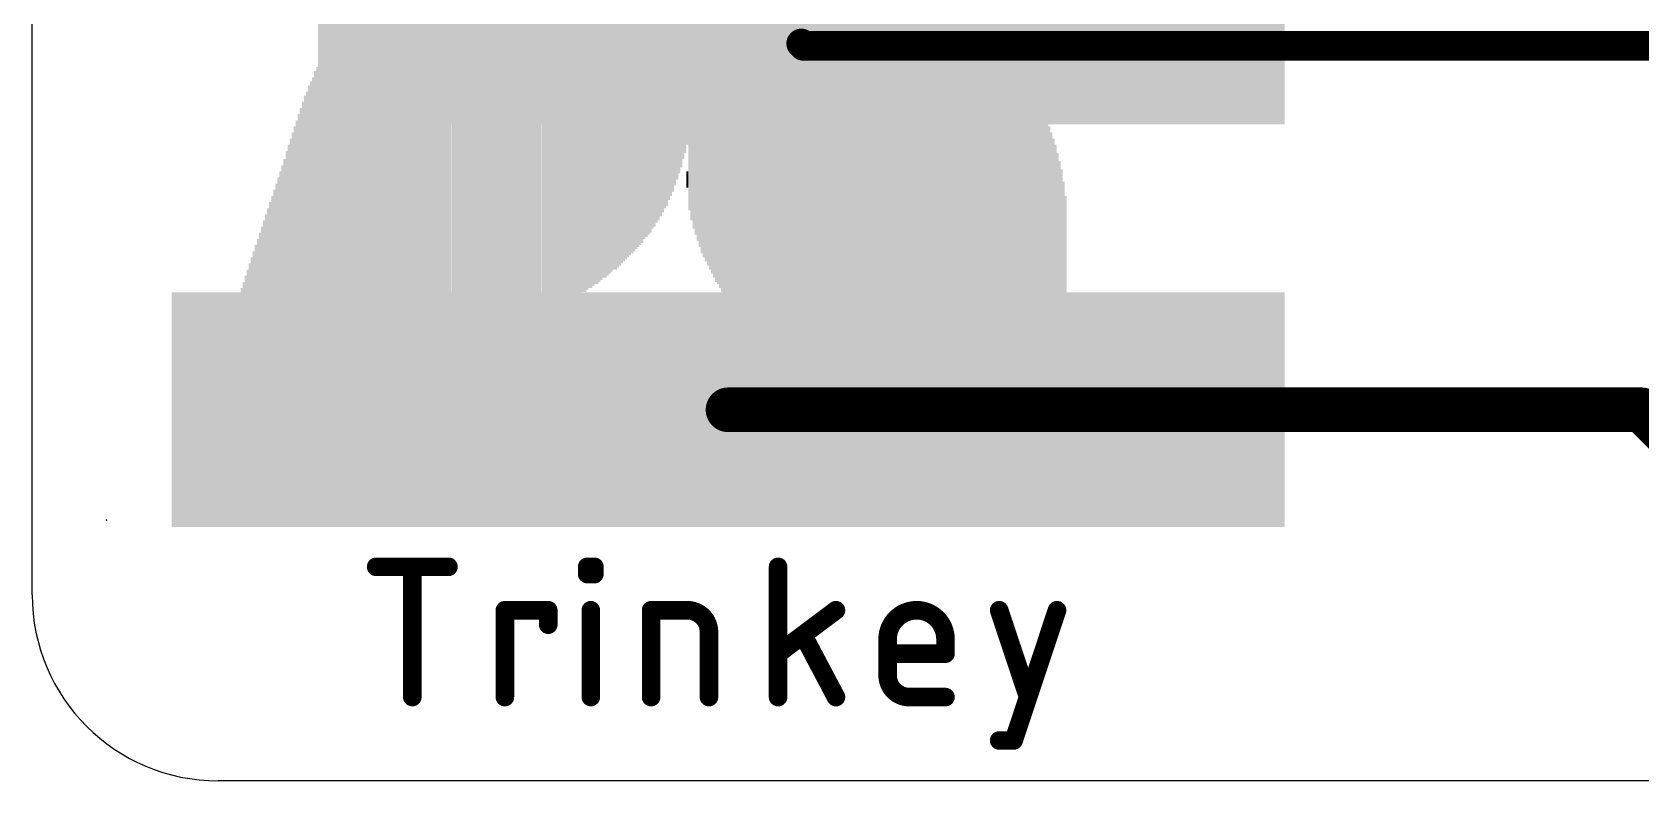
# Model space of a CAD drawing. Extents: x -5 to 27.9, y -6.2 to 6.2.
# Drawn here: x -4.95 to 6.03, y -6.03 to -0.92 of the extents above; entities that cross this region are included whole.
import ezdxf

# ---------------------------------------------------------------- set-up
doc = ezdxf.new("R2010")
doc.units = 0
for name, color, linetype in [('1', 12, 'CONTINUOUS'), ('20', 53, 'CONTINUOUS'), ('21', 40, 'CONTINUOUS'), ('22', 6, 'CONTINUOUS'), ('24', 53, 'CONTINUOUS'), ('29', 253, 'CONTINUOUS')]:
    doc.layers.add(name, color=color, linetype=linetype)

# ---------------------------------------------------------------- blocks, each defined once
blk = doc.blocks.new('RECT')
blk.add_solid([(-0.5, -0.5), (0.5, -0.5), (-0.5, 0.5), (0.5, 0.5)])

msp = doc.modelspace()

# ---------------------------------------------------------------- linework, layer by layer
at = {"layer": '1'}
for points, const_width in [([(0.316, -1.016), (0.3, -1)], 0.2032), ([(6.1595, -1.016), (0.316, -1.016)], 0.2032), ([(-0.2, -3.5), (6.04, -3.5)], 0.3048), ([(6.04, -3.5), (7.4905, -4.9505)], 0.3048)]:
    msp.add_lwpolyline(points, dxfattribs=dict(at, const_width=const_width))
for points, const_width in [([(0.3359, -0.9641, 1), (0.2641, -1.0359)], 0.1016), ([(0.316, -0.9652, 1), (0.316, -1.0668)], 0.1016), ([(0.2801, -1.0519, 1), (0.3519, -0.9801)], 0.1016), ([(-0.2, -3.4238, 1), (-0.2, -3.5762)], 0.1524), ([(6.0939, -3.4461, 1), (5.9861, -3.5539)], 0.1524), ([(6.04, -3.5762, 1), (6.04, -3.4238)], 0.1524)]:
    msp.add_lwpolyline(points, format="xyb", dxfattribs=dict(at, const_width=const_width))
at = {"layer": '20'}
for p, q in [((-4.953, -4.7625), (-4.953, 4.7625)), ((26.4755, -6.0325), (-3.683, -6.0325))]:
    msp.add_line(p, q, dxfattribs=at)
msp.add_arc((-3.683, -4.7625), 1.27, 180, 270, dxfattribs=at)
at = {"layer": '21', "const_width": 0.127}
for points in [[(-2.6035, -4.572), (-2.1096, -4.572)], [(-2.3566, -5.461), (-2.3566, -4.572)], [(-1.1621, -4.6214), (-1.1621, -4.572)], [(-1.1621, -4.572), (-1.1127, -4.572)], [(-1.1127, -4.6214), (-1.1621, -4.6214)], [(-1.1127, -4.572), (-1.1127, -4.6214)], [(0.142, -5.461), (0.142, -4.572)], [(-1.7243, -5.461), (-1.7243, -4.8683)], [(-1.7243, -4.8683), (-1.428, -4.8683)], [(-1.428, -4.8683), (-1.428, -4.9671)], [(-1.1374, -5.461), (-1.1374, -4.8683)], [(-0.7253, -5.461), (-0.7253, -4.8683)], [(-0.7253, -4.8683), (-0.4784, -4.8683)], [(0.5371, -4.8683), (0.142, -5.1647)], [(1.6521, -4.8683), (1.8497, -5.461)], [(1.7509, -5.7573), (2.0472, -4.8683)], [(-0.3302, -5.0165), (-0.3302, -5.461)], [(0.5371, -5.461), (0.3149, -5.0412)], [(0.8901, -5.3128), (0.8901, -5.0659)], [(1.2852, -5.0659), (1.2852, -5.1647)], [(1.2852, -5.1647), (0.8901, -5.1647)], [(1.2852, -5.461), (1.0383, -5.461)], [(1.6521, -5.7573), (1.7509, -5.7573)]]:
    msp.add_lwpolyline(points, dxfattribs=at)
at = {"layer": '21'}
for points, const_width in [([(-2.6035, -4.5403, 1), (-2.6035, -4.6037)], 0.0635), ([(-2.3248, -4.572, 1), (-2.3883, -4.572)], 0.0635), ([(-2.1096, -4.6037, 1), (-2.1096, -4.5403)], 0.0635), ([(-1.1621, -4.5896, 1), (-1.1621, -4.6531)], 0.0635), ([(-1.1303, -4.572, 1), (-1.1938, -4.572)], 0.0635), ([(-1.1621, -4.5403, 1), (-1.1621, -4.6037)], 0.0635), ([(-1.1938, -4.6214, 1), (-1.1303, -4.6214)], 0.0635), ([(-1.0809, -4.572, 1), (-1.1444, -4.572)], 0.0635), ([(-1.1444, -4.6214, 1), (-1.0809, -4.6214)], 0.0635), ([(-1.1127, -4.6037, 1), (-1.1127, -4.5403)], 0.0635), ([(-1.1127, -4.6531, 1), (-1.1127, -4.5896)], 0.0635), ([(0.1737, -4.572, 1), (0.1102, -4.572)], 0.0635), ([(-1.6926, -4.8683, 1), (-1.7561, -4.8683)], 0.0635), ([(-1.7243, -4.8366, 1), (-1.7243, -4.9001)], 0.0635), ([(-1.3963, -4.8683, 1), (-1.4598, -4.8683)], 0.0635), ([(-1.428, -4.9001, 1), (-1.428, -4.8366)], 0.0635), ([(-1.1056, -4.8683, 1), (-1.1691, -4.8683)], 0.0635), ([(-0.6936, -4.8683, 1), (-0.7571, -4.8683)], 0.0635), ([(-0.7253, -4.8366, 1), (-0.7253, -4.9001)], 0.0635), ([(-0.3302, -5.0165, 0.4142), (-0.4784, -4.8683)], 0.127), ([(-0.4784, -4.8366, 1), (-0.4784, -4.9001)], 0.0635), ([(-0.4784, -4.9001, 1), (-0.4784, -4.8366)], 0.0635), ([(0.5562, -4.8937, 1), (0.5181, -4.8429)], 0.0635), ([(1.2852, -5.0659, 1), (0.8901, -5.0659)], 0.127), ([(1.6822, -4.8583, 1), (1.622, -4.8784)], 0.0635), ([(2.0773, -4.8784, 1), (2.0171, -4.8583)], 0.0635), ([(-1.4598, -4.9671, 1), (-1.3963, -4.9671)], 0.0635), ([(-0.2985, -5.0165, 1), (-0.362, -5.0165)], 0.0635), ([(-0.362, -5.0165, 1), (-0.2985, -5.0165)], 0.0635), ([(0.3429, -5.0263, 1), (0.2868, -5.0561)], 0.0635), ([(0.9219, -5.0659, 1), (0.8584, -5.0659)], 0.0635), ([(0.8584, -5.0659, 1), (0.9219, -5.0659)], 0.0635), ([(1.317, -5.0659, 1), (1.2535, -5.0659)], 0.0635), ([(1.2535, -5.0659, 1), (1.317, -5.0659)], 0.0635), ([(0.1229, -5.1393, 1), (0.161, -5.1901)], 0.0635), ([(0.8901, -5.1329, 1), (0.8901, -5.1964)], 0.0635), ([(1.2535, -5.1647, 1), (1.317, -5.1647)], 0.0635), ([(1.2852, -5.1964, 1), (1.2852, -5.1329)], 0.0635), ([(0.8901, -5.3128, 0.4142), (1.0383, -5.461)], 0.127), ([(0.9219, -5.3128, 1), (0.8584, -5.3128)], 0.0635), ([(0.8584, -5.3128, 1), (0.9219, -5.3128)], 0.0635), ([(-2.3883, -5.461, 1), (-2.3248, -5.461)], 0.0635), ([(-1.7561, -5.461, 1), (-1.6926, -5.461)], 0.0635), ([(-1.1691, -5.461, 1), (-1.1056, -5.461)], 0.0635), ([(-0.7571, -5.461, 1), (-0.6936, -5.461)], 0.0635), ([(-0.362, -5.461, 1), (-0.2985, -5.461)], 0.0635), ([(0.1102, -5.461, 1), (0.1737, -5.461)], 0.0635), ([(0.509, -5.4759, 1), (0.5652, -5.4461)], 0.0635), ([(1.0383, -5.4293, 1), (1.0383, -5.4928)], 0.0635), ([(1.0383, -5.4928, 1), (1.0383, -5.4293)], 0.0635), ([(1.2852, -5.4928, 1), (1.2852, -5.4293)], 0.0635), ([(1.8195, -5.471, 1), (1.8798, -5.451)], 0.0635), ([(1.6521, -5.7256, 1), (1.6521, -5.7891)], 0.0635), ([(1.7509, -5.7891, 1), (1.7509, -5.7256)], 0.0635), ([(1.7208, -5.7473, 1), (1.781, -5.7674)], 0.0635)]:
    msp.add_lwpolyline(points, format="xyb", dxfattribs=dict(at, const_width=const_width))
at = {"layer": '24'}
msp.add_point((-4.445, -4.2545), dxfattribs=at)

# ---------------------------------------------------------------- block references
at = {"layer": '1', "xscale": 6.5}
msp.add_blockref('RECT', (0.3, -1), dxfattribs=at)
at = {"layer": '1', "xscale": 7.5, "yscale": 1.5}
msp.add_blockref('RECT', (-0.2, -3.5), dxfattribs=at)
at = {"layer": '22', "rotation": 90}
for p, xscale, yscale in [((-0.3518, 0.635), 6.2446, 0.014), ((-0.3378, 0.628), 6.2865, 0.014), ((-0.3239, 0.621), 6.3284, 0.0139), ((-0.3099, 0.621), 6.3843, 0.014), ((-0.4356, 0.6839), 5.8954, 0.014), ((-0.4217, 0.6769), 5.9652, 0.0139), ((-0.4077, 0.663), 6.0211, 0.014), ((-0.3937, 0.649), 6.0769, 0.014), ((-0.3797, 0.642), 6.1468, 0.014), ((-0.3658, 0.635), 6.1888, 0.0139), ((-0.4775, 0.9424), 5.2667, 0.014), ((-0.4636, 0.7258), 5.7277, 0.0139), ((-0.4496, 0.7049), 5.8255, 0.014), ((-1.9025, -0.3709), 5.2387, 0.0139), ((-1.8885, -0.3709), 5.2387, 0.014), ((-1.8745, -0.3778), 5.2248, 0.014), ((-1.8606, -0.3708), 5.2108, 0.0139), ((-1.8466, -0.3708), 5.2108, 0.014), ((-1.8326, -0.3778), 5.1968, 0.014), ((-1.8187, -0.3709), 5.1829, 0.0139), ((-1.8047, -0.3709), 5.1829, 0.014), ((-1.7907, -0.3779), 5.1689, 0.014), ((-1.7767, -0.3709), 5.1549, 0.014), ((-1.7628, -0.3709), 5.1549, 0.0139), ((-1.7488, -0.3778), 5.141, 0.014), ((-1.7348, -0.3708), 5.127, 0.014), ((1.8275, 0.3346), 2.5146, 0.014), ((-1.7208, -1.1322), 3.6042, 0.0139), ((-0.2959, -0.9227), 3.3528, 0.014), ((-1.7069, -1.1532), 3.5623, 0.014), ((-1.6929, -1.1532), 3.5344, 0.014), ((-1.679, -1.1672), 3.5065, 0.0139), ((-1.665, -1.1742), 3.4925, 0.014), ((-0.282, -0.9855), 3.283, 0.0139), ((-0.268, -1.0205), 3.2411, 0.014), ((-0.254, -1.0484), 3.241, 0.014), ((-1.651, -1.1811), 3.4506, 0.014), ((-1.637, -1.1881), 3.4366, 0.014), ((-1.6231, -1.1951), 3.4227, 0.0139), ((-1.6091, -1.1951), 3.3947, 0.014), ((-1.5951, -1.2021), 3.3807, 0.014), ((-1.5812, -1.209), 3.3667, 0.0139), ((-1.5672, -1.209), 3.3389, 0.014), ((-1.5532, -1.2161), 3.3249, 0.014), ((-0.24, -1.0763), 3.241, 0.014), ((-0.2261, -1.0973), 3.2271, 0.0139), ((-0.2121, -1.1253), 3.2271, 0.014), ((-0.1981, -1.1392), 3.227, 0.014), ((-0.1842, -1.1532), 3.2271, 0.0139), ((-0.1702, -1.1671), 3.255, 0.014), ((-0.1562, -1.1811), 3.255, 0.014), ((-0.1423, -1.1881), 3.269, 0.0139), ((-0.1283, -1.1951), 3.2829, 0.014), ((-0.1143, -1.209), 3.3109, 0.014), ((-0.1003, -1.2161), 3.3249, 0.014), ((-0.0864, -1.223), 3.3388, 0.0139), ((-1.5393, -1.223), 3.3109, 0.0139), ((-1.5253, -1.223), 3.283, 0.014), ((-1.5113, -1.223), 3.283, 0.014), ((-1.4973, -1.223), 3.255, 0.014), ((-1.4834, -1.23), 3.241, 0.0139), ((-1.4694, -1.2369), 3.2271, 0.014), ((-1.4554, -1.23), 3.2131, 0.014), ((-1.4415, -0.3639), 1.4529, 0.0139), ((-1.4275, -0.329), 1.3551, 0.014), ((-1.4135, -0.308), 1.3132, 0.014), ((-1.3996, -0.301), 1.2712, 0.0139), ((1.2268, -1.9565), 3.9395, 0.014), ((1.2408, -1.9565), 3.9395, 0.014), ((1.2548, -1.9565), 3.9675, 0.0139), ((1.2687, -1.9634), 3.9814, 0.014), ((1.2827, -1.9634), 4.0094, 0.014), ((1.2967, -1.9634), 4.0094, 0.014), ((1.3107, -1.9635), 4.0373, 0.0139), ((0.5563, -0.5245), 0.8522, 0.0139), ((0.5702, -0.5384), 0.8801, 0.014), ((0.5842, -0.5594), 0.922, 0.014), ((0.5982, -0.5804), 0.964, 0.014), ((0.6122, -0.6014), 1.0059, 0.0139), ((0.6261, -0.6292), 1.0617, 0.014), ((0.6401, -0.6712), 1.1456, 0.014), ((0.6541, -1.8028), 3.4087, 0.0139), ((0.668, -1.8028), 3.4087, 0.014), ((0.682, -1.8098), 3.4227, 0.014), ((0.696, -1.8167), 3.4366, 0.0139), ((0.7099, -1.8167), 3.4366, 0.014), ((0.7239, -1.8237), 3.4506, 0.014), ((0.7379, -1.8307), 3.4646, 0.014), ((0.7519, -1.8377), 3.4786, 0.0139), ((0.7658, -1.8377), 3.4786, 0.014), ((0.7798, -1.8447), 3.4925, 0.014), ((0.7938, -1.8517), 3.5065, 0.0139), ((0.8077, -1.8587), 3.5205, 0.014), ((0.8217, -1.8587), 3.5205, 0.014), ((0.8357, -1.8587), 3.5483, 0.0139), ((0.8496, -1.8657), 3.5623, 0.014), ((0.8636, -1.8727), 3.5763, 0.014), ((0.8776, -1.8727), 3.5763, 0.014), ((0.8916, -1.8796), 3.5902, 0.0139), ((0.9055, -1.8866), 3.6042, 0.014), ((0.9195, -1.8936), 3.6182, 0.014), ((0.9335, -1.8866), 3.6322, 0.0139), ((0.9474, -1.8936), 3.6462, 0.014), ((0.9614, -1.9006), 3.6601, 0.014), ((0.9754, -1.9006), 3.6601, 0.0139), ((0.9893, -1.9076), 3.6741, 0.014), ((1.0033, -1.9076), 3.7021, 0.014), ((1.0173, -1.9145), 3.716, 0.014), ((1.0313, -1.9145), 3.716, 0.0139), ((1.0452, -1.9215), 3.73, 0.014), ((1.0592, -1.9215), 3.758, 0.014), ((1.0732, -1.9284), 3.7719, 0.0139), ((1.0871, -1.9284), 3.7719, 0.014), ((1.1011, -1.9355), 3.7859, 0.014), ((1.1151, -1.9355), 3.8138, 0.0139), ((1.129, -1.9425), 3.8278, 0.014), ((1.143, -1.9425), 3.8278, 0.014), ((1.157, -1.9425), 3.8557, 0.014), ((1.171, -1.9495), 3.8697, 0.0139), ((1.1849, -1.9425), 3.8837, 0.014), ((1.1989, -1.9495), 3.8977, 0.014), ((1.2128, -1.9564), 3.9116, 0.0139), ((-2.0981, -1.691), 2.7382, 0.0139), ((-2.0841, -1.684), 2.7242, 0.014), ((-2.0701, -1.684), 2.7242, 0.014), ((-2.0561, -1.684), 2.7242, 0.014), ((-2.0421, -1.6771), 2.7381, 0.0139), ((-2.0282, -1.6701), 2.7241, 0.014), ((-2.0142, -1.6701), 2.7241, 0.014), ((-2.0003, -1.6631), 2.7381, 0.0139), ((-1.9863, -1.6561), 2.7242, 0.014), ((-1.9723, -1.6561), 2.7242, 0.014), ((-1.9584, -1.6491), 2.7382, 0.0139), ((-1.9444, -1.6421), 2.7242, 0.014), ((-1.9304, -1.6421), 2.7242, 0.014), ((-1.9164, -1.6421), 2.7242, 0.014), ((-2.3635, -1.7888), 2.7102, 0.014), ((-2.3495, -1.7888), 2.7102, 0.014), ((-2.3355, -1.7748), 2.7102, 0.014), ((-2.3216, -1.7748), 2.7102, 0.0139), ((-2.3076, -1.7679), 2.7241, 0.014), ((-2.2936, -1.7609), 2.7101, 0.014), ((-2.2797, -1.7539), 2.7241, 0.0139), ((-2.2657, -1.7539), 2.7241, 0.014), ((-2.2517, -1.7399), 2.7242, 0.014), ((-2.2378, -1.7399), 2.7242, 0.0139), ((-2.2238, -1.7399), 2.7242, 0.014), ((-2.2098, -1.726), 2.7241, 0.014), ((-2.1958, -1.726), 2.7241, 0.014), ((-2.1819, -1.7189), 2.7381, 0.0139), ((-2.1679, -1.712), 2.7241, 0.014), ((-2.1539, -1.712), 2.7241, 0.014), ((-2.14, -1.705), 2.7381, 0.0139), ((-2.126, -1.698), 2.7242, 0.014), ((-2.112, -1.698), 2.7242, 0.014), ((-2.5311, -1.8727), 2.6543, 0.014), ((-2.5171, -1.8727), 2.6543, 0.0139), ((-2.5032, -1.8587), 2.6543, 0.014), ((-2.4892, -1.8517), 2.6683, 0.014), ((-2.4752, -1.8447), 2.6822, 0.014), ((-2.4613, -1.8377), 2.6682, 0.0139), ((-2.4473, -1.8307), 2.6822, 0.014), ((-2.4333, -1.8237), 2.6962, 0.014), ((-2.4194, -1.8168), 2.6823, 0.0139), ((-2.4054, -1.8098), 2.6963, 0.014), ((-2.3914, -1.8098), 2.6963, 0.014), ((-2.3775, -1.7958), 2.6962, 0.0139), ((-0.5055, -1.1532), 1.2713, 0.0139), ((-0.4915, -1.1113), 1.2713, 0.014), ((-2.6429, -1.9495), 2.5845, 0.014), ((-2.6289, -1.9355), 2.5844, 0.014), ((-2.6149, -1.9285), 2.5984, 0.014), ((-2.601, -1.9215), 2.6124, 0.0139), ((-2.587, -1.9075), 2.6124, 0.014), ((-2.573, -1.9006), 2.6263, 0.014), ((-2.5591, -1.8936), 2.6403, 0.0139), ((-2.5451, -1.8796), 2.6404, 0.014), ((-0.5614, -1.3069), 1.3271, 0.0139), ((-0.5474, -1.2719), 1.3132, 0.014), ((-0.5334, -1.237), 1.2992, 0.014), ((-0.5194, -1.2021), 1.2853, 0.014), ((-2.7546, -2.0193), 2.5006, 0.014), ((-2.7407, -2.0123), 2.5146, 0.0139), ((-2.7267, -2.0053), 2.5286, 0.014), ((-2.7127, -1.9914), 2.5285, 0.014), ((-2.6987, -1.9844), 2.5425, 0.0139), ((-2.6848, -1.9774), 2.5565, 0.014), ((-2.6708, -1.9635), 2.5565, 0.014), ((-2.6568, -1.9565), 2.5705, 0.0139), ((-0.6312, -1.4396), 1.3691, 0.014), ((-0.6172, -1.4256), 1.3691, 0.014), ((-0.6033, -1.3907), 1.3551, 0.0139), ((-0.5893, -1.3697), 1.3412, 0.014), ((-0.5753, -1.3417), 1.3411, 0.014), ((-0.0724, -1.7888), 2.2352, 0.014), ((-0.0584, -1.8377), 2.1654, 0.014), ((-2.8245, -2.0822), 2.4308, 0.014), ((-2.8105, -2.0682), 2.4588, 0.014), ((-2.7966, -2.0543), 2.4587, 0.0139), ((-2.7826, -2.0473), 2.4727, 0.014), ((-2.7686, -2.0333), 2.5006, 0.014), ((-0.715, -1.5653), 1.397, 0.014), ((-0.7011, -1.5513), 1.397, 0.0139), ((-0.6871, -1.5234), 1.397, 0.014), ((-0.6731, -1.5094), 1.397, 0.014), ((-0.6591, -1.4885), 1.3831, 0.014), ((-0.6452, -1.4675), 1.369, 0.0139), ((-0.0445, -1.8726), 2.1234, 0.0139), ((-0.0305, -1.9076), 2.0815, 0.014), ((1.3246, -2.3896), 3.2131, 0.014), ((1.3386, -2.4035), 3.2131, 0.014), ((1.3526, -2.4035), 3.2131, 0.0139), ((1.3665, -2.4175), 3.2131, 0.014), ((1.3805, -2.4315), 3.2131, 0.014), ((1.3944, -2.4315), 3.2131, 0.0139), ((1.4084, -2.4453), 3.2131, 0.014), ((1.4224, -2.4594), 3.2131, 0.014), ((1.4364, -2.4664), 3.2271, 0.014), ((1.4504, -2.4733), 3.2131, 0.0139), ((-2.8943, -2.145), 2.3609, 0.014), ((-2.8803, -2.124), 2.3749, 0.0139), ((-2.8664, -2.1171), 2.3888, 0.014), ((-2.8524, -2.1031), 2.4168, 0.014), ((-2.8384, -2.0892), 2.4169, 0.0139), ((-0.8268, -1.691), 1.425, 0.014), ((-0.8128, -1.6771), 1.4249, 0.014), ((-0.7988, -1.6631), 1.4249, 0.014), ((-0.7849, -1.6491), 1.425, 0.0139), ((-0.7709, -1.6281), 1.4109, 0.014), ((-0.7569, -1.6142), 1.411, 0.014), ((-0.7429, -1.6002), 1.411, 0.0139), ((-0.729, -1.5862), 1.411, 0.014), ((-0.0165, -1.9285), 2.0676, 0.014), ((-0.0026, -1.9634), 2.0536, 0.0139), ((0.0114, -1.9844), 2.0396, 0.014), ((1.4643, -2.4872), 3.2131, 0.014), ((1.4783, -2.4943), 3.2271, 0.014), ((1.4923, -2.5083), 3.2271, 0.0139), ((1.5062, -2.5152), 3.2131, 0.014), ((1.5202, -2.5293), 3.2131, 0.014), ((1.5342, -2.5362), 3.227, 0.0139), ((1.5481, -2.5432), 3.2131, 0.014), ((1.5621, -2.5572), 3.2131, 0.014), ((1.5761, -2.5712), 3.2131, 0.014), ((1.5901, -2.5712), 3.2131, 0.0139), ((1.604, -2.5851), 3.2131, 0.014), ((-2.9642, -2.2149), 2.2492, 0.014), ((-2.9502, -2.201), 2.2771, 0.014), ((-2.9363, -2.1869), 2.3051, 0.0139), ((-2.9223, -2.166), 2.319, 0.014), ((-2.9083, -2.159), 2.333, 0.014), ((-0.9665, -1.8168), 1.4529, 0.014), ((-0.9525, -1.8028), 1.4529, 0.014), ((-0.9385, -1.7958), 1.4389, 0.014), ((-0.9246, -1.7819), 1.4389, 0.0139), ((-0.9106, -1.7679), 1.4389, 0.014), ((-0.8966, -1.7539), 1.4389, 0.014), ((-0.8827, -1.7399), 1.439, 0.0139), ((-0.8687, -1.7329), 1.425, 0.014), ((-0.8547, -1.7189), 1.4249, 0.014), ((-0.8407, -1.705), 1.4249, 0.0139), ((0.0254, -2.0124), 2.0117, 0.014), ((0.0394, -2.0263), 1.9838, 0.014), ((0.0534, -2.0473), 1.9697, 0.0139), ((0.0673, -2.0682), 1.9558, 0.014), ((1.618, -2.5991), 3.2131, 0.014), ((1.632, -2.6061), 3.1991, 0.0139), ((1.6459, -2.62), 3.1992, 0.014), ((1.6599, -2.627), 3.1852, 0.014), ((1.6739, -2.641), 3.1851, 0.0139), ((1.6878, -2.648), 3.1711, 0.014), ((1.7018, -2.6549), 3.1572, 0.014), ((1.7158, -2.6689), 3.1572, 0.014), ((-3.0201, -2.2778), 2.1793, 0.0139), ((-3.0061, -2.2568), 2.1933, 0.014), ((-2.9921, -2.2428), 2.2212, 0.014), ((-2.9782, -2.2288), 2.2491, 0.0139), ((-1.4415, -1.9774), 1.7183, 0.0139), ((-1.4275, -1.9984), 1.6485, 0.014), ((-1.4135, -2.0124), 1.6205, 0.014), ((-1.176, -1.9495), 1.4947, 0.014), ((-1.1621, -1.9425), 1.4808, 0.0139), ((-1.1481, -1.9355), 1.4668, 0.014), ((-1.1341, -1.9285), 1.4808, 0.014), ((-1.1201, -1.9215), 1.4668, 0.0139), ((-1.1062, -1.9076), 1.4669, 0.014), ((-1.0922, -1.9076), 1.4669, 0.014), ((-1.0782, -1.8936), 1.4669, 0.014), ((-1.0643, -1.8866), 1.4529, 0.0139), ((-1.0503, -1.8727), 1.4529, 0.014), ((-1.0363, -1.8657), 1.4669, 0.014), ((-1.0224, -1.8587), 1.4529, 0.0139), ((-1.0084, -1.8447), 1.4529, 0.014), ((-0.9944, -1.8307), 1.4528, 0.014), ((-0.9805, -1.8237), 1.4389, 0.0139), ((0.0813, -2.0892), 1.9419, 0.014), ((0.0953, -2.1101), 1.9278, 0.0139), ((0.1092, -2.124), 1.9279, 0.014), ((0.1232, -2.145), 1.9139, 0.014), ((0.1371, -2.159), 1.9138, 0.0139), ((1.7298, -2.6759), 3.1432, 0.0139), ((1.7437, -2.6829), 3.1293, 0.014), ((1.7577, -2.6968), 3.1013, 0.014), ((1.7717, -2.7038), 3.0874, 0.0139), ((1.7856, -2.7178), 3.0874, 0.014), ((1.7996, -2.7178), 3.0594, 0.014), ((-3.062, -2.3337), 2.0955, 0.014), ((-3.048, -2.3127), 2.1095, 0.014), ((-3.034, -2.2987), 2.1374, 0.014), ((-1.3996, -2.0123), 1.5926, 0.0139), ((-1.3856, -2.0123), 1.5926, 0.014), ((-1.3716, -2.0123), 1.5646, 0.014), ((-1.3576, -2.0123), 1.5646, 0.014), ((-1.3437, -2.0053), 1.5507, 0.0139), ((-1.3297, -2.0053), 1.5507, 0.014), ((-1.3157, -1.9984), 1.5367, 0.014), ((-1.3017, -1.9984), 1.5367, 0.0139), ((-1.2878, -1.9914), 1.5227, 0.014), ((-1.2738, -1.9914), 1.5227, 0.014), ((-1.2599, -1.9844), 1.5088, 0.0139), ((-1.2459, -1.9844), 1.5088, 0.014), ((-1.2319, -1.9774), 1.4948, 0.014), ((-1.2179, -1.9634), 1.4948, 0.014), ((-1.204, -1.9634), 1.4948, 0.0139), ((-1.19, -1.9564), 1.4808, 0.014), ((0.1511, -2.18), 1.8999, 0.014), ((0.1651, -2.194), 1.8999, 0.014), ((0.1791, -2.2079), 1.872, 0.014), ((0.193, -2.2219), 1.872, 0.0139), ((0.207, -2.2428), 1.858, 0.014), ((1.8135, -2.7318), 3.0315, 0.0139), ((1.8275, -2.7388), 3.0175, 0.014), ((1.8415, -2.7527), 2.9896, 0.014), ((1.8555, -2.7597), 2.9756, 0.014), ((1.8695, -2.7736), 2.9477, 0.0139), ((-3.1039, -2.3895), 1.9838, 0.014), ((-3.0899, -2.3685), 2.0257, 0.014), ((-3.076, -2.3546), 2.0536, 0.0139), ((0.221, -2.2568), 1.858, 0.014), ((0.235, -2.2708), 1.858, 0.0139), ((0.2489, -2.2778), 1.8441, 0.014), ((0.2629, -2.2917), 1.844, 0.014), ((0.2769, -2.3057), 1.844, 0.0139), ((0.2908, -2.3127), 1.8301, 0.014), ((0.3048, -2.3267), 1.8301, 0.014), ((0.3188, -2.3406), 1.83, 0.014), ((0.6401, -2.4453), 2.0955, 0.014), ((1.8834, -2.7807), 2.9057, 0.014), ((1.8974, -2.7877), 2.8917, 0.014), ((1.9114, -2.7947), 2.8499, 0.0139), ((1.9253, -2.8086), 2.822, 0.014), ((1.9393, -2.8226), 2.794, 0.014), ((-3.1458, -2.4594), 1.8719, 0.014), ((-3.1318, -2.4384), 1.9138, 0.014), ((-3.1179, -2.4174), 1.9558, 0.0139), ((0.3327, -2.3546), 1.8301, 0.0139), ((0.3467, -2.3616), 1.8161, 0.014), ((0.3607, -2.3756), 1.8161, 0.014), ((0.3747, -2.3826), 1.8301, 0.0139), ((0.3886, -2.3965), 1.83, 0.014), ((0.4026, -2.4035), 1.8161, 0.014), ((0.4166, -2.4104), 1.8301, 0.0139), ((0.4305, -2.4245), 1.8301, 0.014), ((0.4445, -2.4314), 1.844, 0.014), ((0.4585, -2.4384), 1.83, 0.014), ((0.4725, -2.4454), 1.844, 0.0139), ((0.4864, -2.4524), 1.858, 0.014), ((0.5004, -2.4524), 1.858, 0.014), ((0.5143, -2.4594), 1.8719, 0.0139), ((0.5283, -2.4664), 1.8859, 0.014), ((0.5423, -2.4733), 1.8999, 0.014), ((0.5563, -2.4733), 1.8999, 0.0139), ((0.5702, -2.4733), 1.9279, 0.014), ((0.5842, -2.4803), 1.9418, 0.014), ((0.5982, -2.4803), 1.9698, 0.014), ((0.6122, -2.4733), 1.9837, 0.0139), ((0.6261, -2.4664), 2.0257, 0.014), ((1.9533, -2.8296), 2.7521, 0.0139), ((1.9672, -2.8435), 2.6962, 0.014), ((1.9812, -2.8575), 2.6682, 0.014), ((-3.1737, -2.5083), 1.8021, 0.014), ((-3.1598, -2.4873), 1.844, 0.0139), ((1.9952, -2.8715), 2.6124, 0.014), ((2.0091, -2.8855), 2.5565, 0.0139), ((-3.2157, -2.5781), 1.6904, 0.0139), ((-3.2017, -2.5572), 1.7323, 0.014), ((-3.1877, -2.5292), 1.7602, 0.014), ((2.0231, -2.9064), 2.5146, 0.014), ((2.0371, -2.9204), 2.4587, 0.014), ((2.0511, -2.9344), 2.3749, 0.0139), ((-3.2436, -2.627), 1.5926, 0.014), ((-3.2296, -2.6061), 1.6345, 0.014), ((2.065, -2.9553), 2.305, 0.014), ((2.079, -2.9693), 2.2213, 0.014), ((-3.2855, -2.6968), 1.4809, 0.014), ((-3.2715, -2.6759), 1.5228, 0.014), ((-3.2576, -2.648), 1.5507, 0.0139), ((-0.4775, -1.9285), 0.1118, 0.014), ((2.093, -2.9972), 2.1094, 0.0139), ((-3.3274, -2.7597), 1.3551, 0.014), ((-3.3134, -2.7388), 1.397, 0.014), ((-3.2995, -2.7178), 1.439, 0.0139), ((2.1069, -3.0252), 1.9697, 0.014), ((-3.3554, -2.8016), 1.2713, 0.0139), ((-3.3414, -2.7807), 1.3132, 0.014), ((-3.3973, -2.8575), 1.1316, 0.0139), ((-3.3833, -2.8436), 1.1875, 0.014), ((-3.3693, -2.8226), 1.2294, 0.014), ((-3.4252, -2.8994), 1.0478, 0.014), ((-3.4112, -2.8784), 1.0897, 0.014), ((-3.4671, -2.9553), 0.908, 0.014), ((-3.4531, -2.9344), 0.9499, 0.014), ((-3.4392, -2.9204), 1.0059, 0.0139), ((-3.509, -3.0042), 0.7544, 0.014), ((-3.495, -2.9832), 0.7963, 0.0139), ((-3.4811, -2.9693), 0.8521, 0.014), ((-3.537, -3.0321), 0.6426, 0.0139), ((-3.523, -3.0182), 0.6985, 0.014), ((-3.5789, -3.074), 0.475, 0.0139), ((-3.5649, -3.06), 0.5309, 0.014), ((-3.5509, -3.0461), 0.5868, 0.014), ((2.1209, -3.3465), 1.1037, 0.014), ((-3.6068, -3.095), 0.3492, 0.014), ((-3.5928, -3.0811), 0.4051, 0.014), ((-3.6348, -3.116), 0.1677, 0.0139), ((-3.6208, -3.109), 0.2655, 0.014)]:
    msp.add_blockref('RECT', p, dxfattribs=dict(at, xscale=xscale, yscale=yscale))
at = {"layer": '29'}
for p, xscale, yscale in [((0.3, -1), 6.6016, 1.1016), ((-0.2, -3.5), 7.6016, 1.6016)]:
    msp.add_blockref('RECT', p, dxfattribs=dict(at, xscale=xscale, yscale=yscale))

doc.saveas('drawing.dxf')
